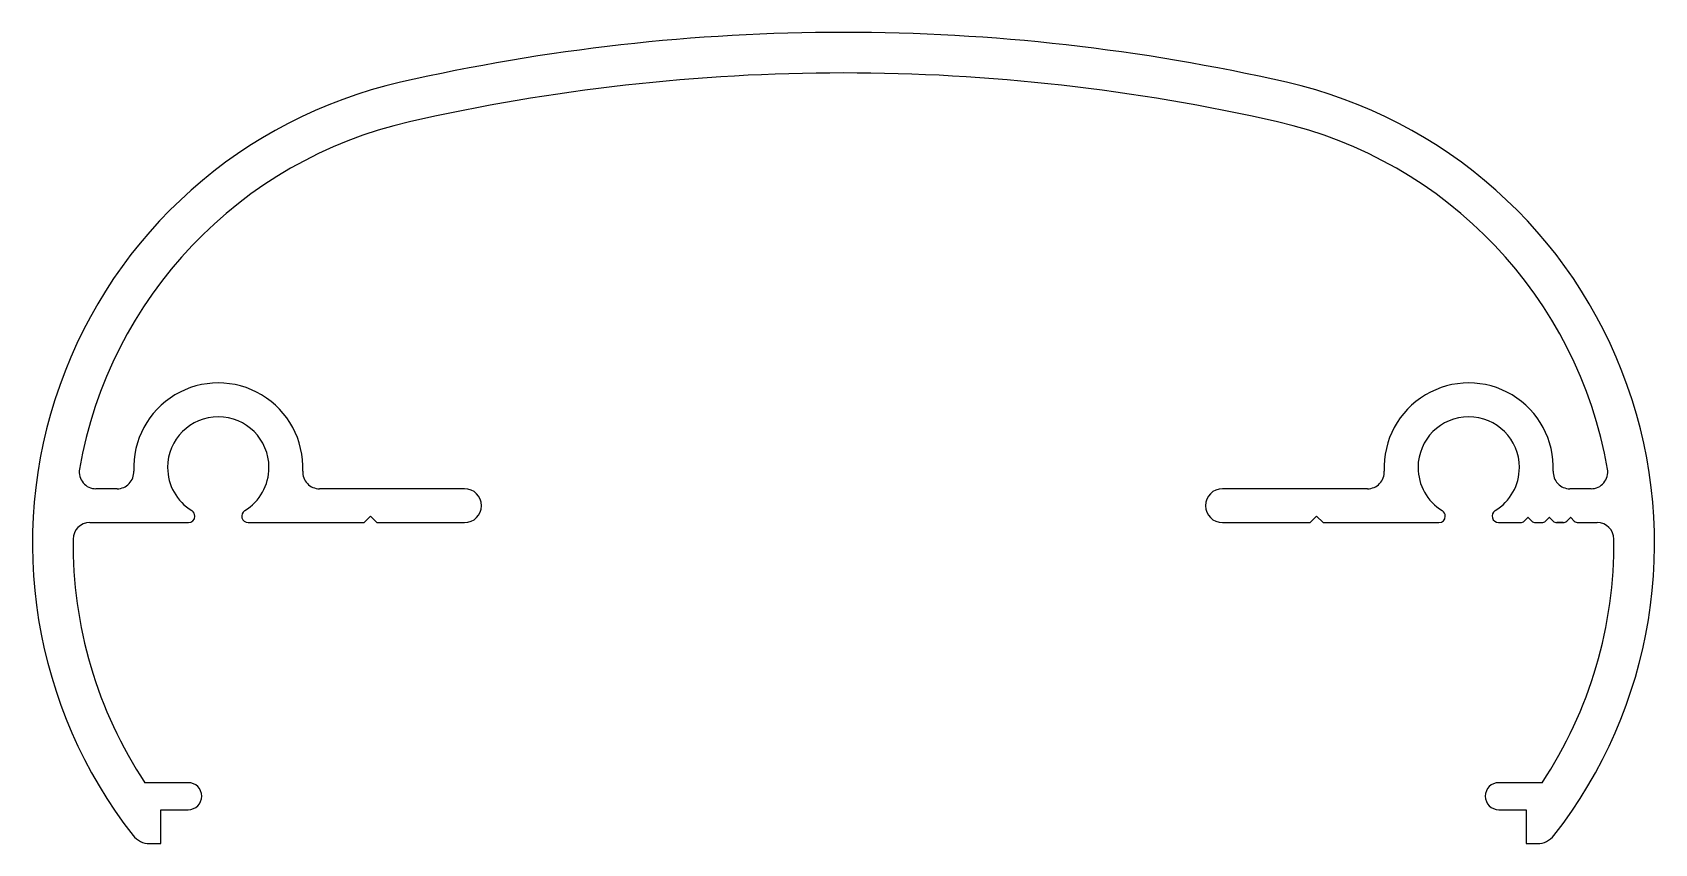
# Model space of a CAD drawing. Extents: x -37.9 to 38.3, y 9.8 to 47.9.
import ezdxf

# ---------------------------------------------------------------- set-up
doc = ezdxf.new("R2010")
doc.units = 0
doc.layers.get('0').update_dxf_attribs({"linetype": 'CONTINUOUS'})

msp = doc.modelspace()

# ---------------------------------------------------------------- linework, layer by layer
for p, q in [((-33.919, 26.498), (-34.911, 26.498)), ((-17.596, 26.498), (-24.414, 26.498)), ((24.821, 26.498), (18.004, 26.498)), ((35.319, 26.498), (34.326, 26.498)), ((-22.321, 24.908), (-22.021, 25.208)), ((-22.021, 25.208), (-21.721, 24.908)), ((22.129, 24.908), (22.429, 25.208)), ((22.429, 25.208), (22.729, 24.908)), ((32.181, 24.981), (32.352, 25.152)), ((32.364, 25.152), (32.535, 24.981)), ((33.181, 24.981), (33.352, 25.152)), ((33.364, 25.152), (33.535, 24.981)), ((34.181, 24.981), (34.352, 25.152)), ((34.363, 25.152), (34.535, 24.981)), ((-35.203, 24.908), (-30.569, 24.908)), ((-27.763, 24.908), (-22.321, 24.908)), ((-21.721, 24.908), (-17.596, 24.908)), ((18.004, 24.908), (22.129, 24.908)), ((22.729, 24.908), (28.171, 24.908)), ((30.977, 24.908), (32.004, 24.908)), ((32.711, 24.908), (33.004, 24.908)), ((33.711, 24.908), (34.004, 24.908)), ((34.004, 24.908), (33.711, 24.908)), ((33.711, 24.908), (34.004, 24.908)), ((34.004, 24.908), (33.711, 24.908)), ((33.711, 24.908), (34.004, 24.908)), ((34.711, 24.908), (34.711, 24.908)), ((34.711, 24.908), (34.711, 24.908)), ((34.711, 24.908), (35.61, 24.908)), ((-30.581, 12.692), (-32.61, 12.692)), ((33.017, 12.692), (30.989, 12.692)), ((-31.866, 9.833), (-31.866, 11.422)), ((-31.866, 11.422), (-30.581, 11.422)), ((30.989, 11.422), (32.274, 11.422)), ((32.274, 11.422), (32.274, 9.833)), ((-32.389, 9.833), (-31.866, 9.833)), ((32.274, 9.833), (32.797, 9.833))]:
    msp.add_line(p, q)
for centre, radius, start, end in [((0.204, -45.727), 93.66, 77.16315, 102.83685), ((0.204, -45.727), 91.755, 77.16315, 102.83685), ((-15.666, 23.917), 22.23, 102.83685, 218.06112), ((16.074, 23.917), 22.23, 321.93888, 77.16315), ((-15.666, 23.917), 20.325, 102.83685, 170.07442), ((16.074, 23.917), 20.325, 9.92558, 77.16315), ((-29.166, 27.498), 3.97, 357.4387, 182.5613), ((29.574, 27.498), 3.97, 357.4387, 182.5613), ((-29.166, 27.498), 2.38, 0, 180), ((29.574, 27.498), 2.38, 0, 180), ((-29.166, 27.498), 2.38, 180, 238.47105), ((-29.166, 27.498), 2.38, 301.52895, 360), ((29.574, 27.498), 2.38, 180, 238.47105), ((29.574, 27.498), 2.38, 301.52895, 360), ((-34.911, 27.285), 0.787, 170.07442, 270), ((-33.919, 27.285), 0.787, 270, 2.5613), ((-24.414, 27.285), 0.787, 177.4387, 270), ((24.821, 27.285), 0.787, 270, 2.5613), ((34.326, 27.285), 0.787, 177.4387, 270), ((35.319, 27.285), 0.787, 270, 9.92558), ((-17.596, 25.703), 0.795, 0, 90), ((18.004, 25.703), 0.795, 90, 270), ((-30.569, 25.211), 0.303, 270, 360), ((-30.569, 25.211), 0.303, 0, 58.47105), ((-27.763, 25.211), 0.303, 121.52895, 270), ((-17.596, 25.703), 0.795, 270, 360), ((28.171, 25.211), 0.303, 270, 360), ((28.171, 25.211), 0.303, 360, 58.47105), ((30.977, 25.211), 0.303, 121.52895, 270), ((32.358, 25.146), 0.008, 45, 135), ((33.358, 25.146), 0.008, 45, 135), ((34.358, 25.146), 0.008, 45, 135), ((-35.203, 24.12), 0.787, 90, 179.40505), ((32.004, 25.158), 0.25, 270, 315), ((32.711, 25.158), 0.25, 225, 270), ((33.004, 25.158), 0.25, 270, 315), ((33.711, 25.158), 0.25, 225, 270), ((34.004, 25.158), 0.25, 270, 315), ((34.711, 25.158), 0.25, 225, 270), ((35.61, 24.12), 0.787, 0.59495, 90), ((-15.666, 23.917), 20.325, 179.40505, 213.52572), ((16.074, 23.917), 20.325, 326.47428, 0.59495), ((-30.581, 12.057), 0.635, 270, 90), ((30.989, 12.057), 0.635, 90, 270), ((-32.389, 10.823), 0.991, 218.06112, 270), ((32.797, 10.823), 0.991, 270, 321.93888)]:
    msp.add_arc(centre, radius, start, end)

doc.saveas('drawing.dxf')
